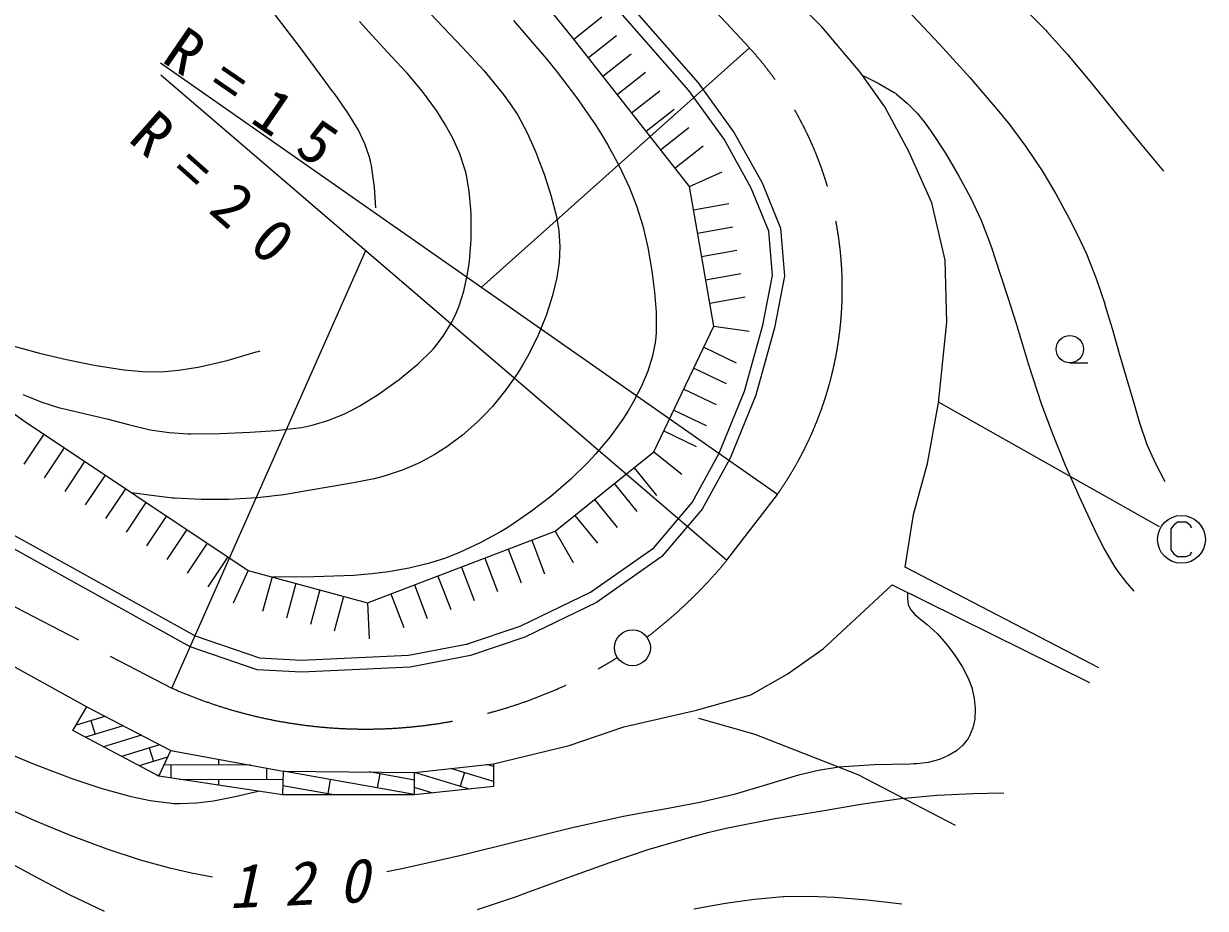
# Model space of a CAD drawing. Units: millimetres, scale not verified. Extents: x 40000 to 680000, y 20000 to 380000.
# Drawn here: x 461779 to 511186, y 242858 to 279862 of the extents above; entities that cross this region are included whole.
import ezdxf

# ---------------------------------------------------------------- set-up
doc = ezdxf.new("R2010")
doc.units = ezdxf.units.MM
doc.header["$LTSCALE"] = 1000
doc.linetypes.add('CHAIN', pattern=[18.5, 12, -1.5, 3.5, -1.5])
for name, color, linetype, lineweight in [('M-BGD', 7, 'Continuous', 25), ('M-BMK', 2, 'CHAIN', 13), ('M-BMK-OTRS', 5, 'Continuous', 25), ('M-BMK-SRVR', 3, 'Continuous', 25), ('M-STR-HTXT', 7, 'Continuous', 13), ('M-STR-STR3', 7, 'Continuous', 25), ('M-STR-STRC', 7, 'Continuous', 25)]:
    doc.layers.add(name, color=color, linetype=linetype, lineweight=lineweight)
doc.styles.add('ＭＳ ゴシック', font='')
doc.styles.get('ＭＳ ゴシック').set_extended_font_data('MS Gothic')

msp = doc.modelspace()

# ---------------------------------------------------------------- linework, layer by layer
at = {"layer": 'M-BGD'}
for p, q in [((484785, 279210), (485958, 280145)), ((485389, 278440), (486569, 279365)), ((485992, 277670), (487173, 278595)), ((486596, 276900), (487776, 277825)), ((487199, 276129), (488380, 277055)), ((487803, 275359), (488983, 276285)), ((488406, 274589), (489587, 275515)), ((489010, 273819), (490190, 274744)), ((489613, 273049), (490984, 273659)), ((489783, 272075), (491261, 272332)), ((489953, 271100), (491431, 271357)), ((490123, 270125), (491600, 270383)), ((490292, 269151), (491770, 269408)), ((490462, 268176), (491940, 268434)), ((490632, 267202), (492118, 266997)), ((490213, 266326), (491567, 265679)), ((489795, 265451), (491148, 264804)), ((505522, 265675), (506272, 265675)), ((489377, 264576), (490730, 263929)), ((488958, 263701), (490311, 263054)), ((462622, 262688), (461790, 261440)), ((488540, 262826), (489893, 262179)), ((463476, 262118), (462644, 260870)), ((488121, 261951), (489298, 261021)), ((464330, 261548), (463498, 260300)), ((465185, 260978), (464352, 259731)), ((487298, 261287), (488240, 260119)), ((466039, 260408), (465206, 259161)), ((486474, 260623), (487416, 259455)), ((485651, 259958), (486593, 258791)), ((466893, 259839), (466061, 258591)), ((467747, 259269), (466915, 258021)), ((484828, 259294), (485770, 258127)), ((468601, 258699), (467769, 257451)), ((484005, 258630), (484752, 257329)), ((469456, 258129), (468623, 256881)), ((483024, 258255), (483559, 256854)), ((470310, 257559), (469477, 256311)), ((481062, 257506), (481597, 256105)), ((482043, 257881), (482578, 256479)), ((471164, 256989), (470543, 255624)), ((480081, 257132), (480616, 255730)), ((506736, 252914), (498641, 257126)), ((472163, 256718), (471770, 255270)), ((473161, 256447), (472769, 254999)), ((479100, 256757), (479635, 255356)), ((474160, 256176), (473767, 254728)), ((477138, 256008), (477673, 254607)), ((478119, 256383), (478654, 254981)), ((498095, 256389), (506342, 252302)), ((475159, 255905), (474766, 254457)), ((476158, 255634), (476232, 254136))]:
    msp.add_line(p, q, dxfattribs=at)
for points in [[(480300, 253906), (482544, 254661), (485476, 256087), (488128, 257943), (489733, 259834), (490861, 261902), (491916, 264484), (492681, 267255), (493085, 269327), (492935, 271184), (492199, 272980), (491064, 275030), (489595, 277071), (472163, 296965), (468252, 301372), (465301, 304660), (463065, 307312), (461875, 309378), (460918, 311542), (460351, 313603), (460351, 316929), (460593, 320109)], [(408843, 279741), (409038, 278934), (410893, 277183), (411792, 274816), (416127, 269043), (420398, 265012), (423525, 263638), (427173, 263601), (436922, 266112), (444812, 268508), (446698, 269500), (453832, 268965), (461768, 263258), (471164, 256989), (476158, 255634), (484005, 258630), (488121, 261951), (490632, 267202), (489613, 273049), (484785, 279210), (479007, 286344), (473265, 293441), (467494, 300124), (466216, 302535)], [(476498, 272163), (476446, 273024), (476327, 273909), (476282, 274114), (476229, 274316), (476045, 274838), (475774, 275404), (475334, 276131), (474797, 276893), (474626, 277125), (474412, 277412), (473317, 278900), (472157, 280407), (471358, 281346), (470509, 282244), (469749, 282963), (468949, 283633), (468875, 283691), (468724, 283806), (467779, 284470), (466798, 285082), (466132, 285472), (465393, 285893)], [(503124, 281013), (504460, 279643), (504512, 279586), (504564, 279530), (505424, 278566), (506287, 277538), (506896, 276787), (507526, 276004), (508458, 274865), (509437, 273688)], [(478789, 280273), (480148, 278849), (481016, 277897), (481832, 276906), (482125, 276503), (482436, 276027), (482832, 275289), (483175, 274518), (483350, 274073), (483535, 273572), (483824, 272692), (484053, 271800), (484154, 271200), (484202, 270535), (484171, 269890), (484076, 269247), (483897, 268494), (483640, 267697), (483620, 267641), (483599, 267584), (483260, 266768), (482846, 265935), (482642, 265576), (482426, 265222), (481944, 264540), (481382, 263855), (481063, 263509), (480730, 263177), (480121, 262645), (479474, 262162), (478940, 261822), (478332, 261495), (477642, 261197), (476932, 260956), (476704, 260892), (476437, 260823), (475575, 260653), (474675, 260503), (473689, 260331), (472663, 260159), (471539, 260032), (470362, 259963), (470315, 259961), (470268, 259960), (469202, 259956), (468092, 260013), (467999, 260021), (467907, 260029), (467120, 260119), (466302, 260232)], [(498733, 280431), (500068, 279007), (501341, 277605), (502626, 276099), (502788, 275898), (502949, 275696), (503667, 274740), (504363, 273710), (504937, 272742), (505494, 271711), (505859, 270994), (506214, 270237), (506623, 269200), (506976, 268143), (506989, 268100), (507284, 267106), (507579, 266070), (507875, 265079), (508182, 264046), (508436, 263161), (508742, 262258), (509089, 261489), (509496, 260707)], [(461752, 264350), (461881, 264289), (462536, 264026), (463237, 263811), (463297, 263795), (463356, 263779), (464313, 263552), (465313, 263324), (466169, 263090), (467064, 262869), (467860, 262757), (468664, 262705), (468698, 262704), (468765, 262702), (469980, 262713), (471246, 262771), (472327, 262838), (473397, 262969), (473598, 263007), (473848, 263064), (474493, 263260), (475160, 263532), (475504, 263697), (475841, 263876), (476605, 264352), (477337, 264878), (477474, 264983), (477645, 265115), (478268, 265632), (478847, 266195), (478895, 266247), (478964, 266326), (479323, 266796), (479653, 267335), (479830, 267689), (479983, 268053), (480177, 268666), (480323, 269331), (480372, 269630), (480414, 269931), (480485, 270827), (480496, 271722), (480491, 271893), (480481, 272107), (480408, 272853), (480275, 273587), (480251, 273685), (480216, 273816), (480015, 274416), (479738, 275044), (479409, 275649), (479039, 276230), (478450, 277026), (477815, 277783), (477789, 277812), (477160, 278488), (476507, 279191), (475819, 279953)], [(482265, 279996), (483624, 278401), (483806, 278180), (484047, 277883), (484892, 276773), (485688, 275625), (485925, 275253), (486192, 274812), (486678, 273914), (487107, 272987), (487399, 272240), (487668, 271407), (487882, 270497), (488045, 269517), (488103, 269077), (488153, 268634), (488219, 267796), (488222, 266962), (488207, 266755), (488180, 266507), (488060, 265912), (487880, 265329), (487618, 264697), (487269, 264025), (487057, 263670), (486834, 263322), (486296, 262585), (485686, 261854), (485534, 261685), (485380, 261519), (484654, 260809), (483821, 260083), (483019, 259465), (482105, 258845), (481948, 258747), (481712, 258603), (480870, 258144), (480004, 257740), (479413, 257507), (478750, 257291), (477898, 257080), (477030, 256930), (476341, 256848), (475587, 256786), (473915, 256722), (472178, 256714)], [(496844, 277705), (497513, 277378), (498174, 276986), (498227, 276950), (498278, 276912), (498724, 276540), (499130, 276118), (499424, 275761), (499726, 275355), (500320, 274450), (500883, 273480), (501360, 272589), (501808, 271643), (502224, 270544), (502605, 269381), (502935, 268368), (503273, 267314), (503781, 265648), (504341, 263926), (504808, 262681), (505331, 261399), (505909, 260086), (506538, 258729), (506928, 257934), (507370, 257172), (507437, 257072), (507528, 256941), (507846, 256533), (508196, 256123)], [(407472, 271447), (408470, 269597), (410019, 267506), (412469, 265106), (414380, 263740), (416360, 262820), (418734, 262132), (422171, 261725), (424208, 261695), (426044, 261993), (436051, 264233), (440302, 265200), (443751, 265639), (446458, 265323), (448312, 264801), (451715, 263547), (454740, 262150), (468945, 254257), (471639, 253333), (473391, 253241), (477874, 253444), (480365, 253923)], [(455419, 267823), (455941, 267860), (456479, 267867), (457007, 267817), (457602, 267695), (458482, 267419), (459428, 267056), (459791, 266913), (460227, 266747), (461328, 266386), (462440, 266085), (462967, 265958), (463565, 265821), (464724, 265575), (465968, 265376), (466747, 265309), (467523, 265302), (468259, 265361), (469074, 265491), (470289, 265778), (471501, 266128), (471581, 266153), (471662, 266177)], [(498729, 256074), (498728, 255813), (498767, 255558), (498869, 255349), (499041, 255149), (499290, 254936), (499553, 254731), (499971, 254353), (500356, 253919), (500544, 253675), (500724, 253421), (501023, 252973), (501269, 252493), (501416, 252092), (501524, 251629), (501563, 251220), (501542, 250776), (501465, 250414), (501328, 250076), (501296, 250018), (501262, 249962), (501046, 249686), (500781, 249451), (500453, 249245), (500071, 249082), (499599, 248964), (499122, 248906), (499002, 248898), (498858, 248890), (497334, 248856), (495843, 248759), (495784, 248752), (495016, 248629), (494173, 248426), (492834, 248022), (491492, 247616), (490046, 247286), (488497, 246997), (487675, 246850), (486856, 246695), (484654, 246207), (482377, 245639), (480072, 245068), (477656, 244522), (477316, 244454), (476961, 244387)], [(489989, 250814), (492347, 250143), (496660, 248456), (500719, 246344)], [(460580, 249569), (462145, 248915), (463799, 248292), (465002, 247891), (466226, 247550), (466276, 247538), (467063, 247371), (467858, 247265), (468056, 247251), (468295, 247242), (469008, 247266), (469719, 247354), (470622, 247531), (471588, 247763)], [(480756, 242804), (482423, 243373), (482567, 243425), (482783, 243503), (484501, 244133), (486291, 244776), (487896, 245317), (489613, 245828), (490383, 246030), (491157, 246215), (493117, 246597), (495168, 246942), (496776, 247214), (498453, 247453), (499968, 247586), (501489, 247658), (502082, 247676), (502760, 247695)], [(469681, 244159), (468803, 244325), (467896, 244535), (466664, 244877), (465276, 245329), (463738, 245905), (462221, 246538), (460721, 247215)], [(460082, 245366), (462263, 244191), (463688, 243437), (465139, 242738)], [(489798, 242845), (491122, 243070), (492324, 243239), (493529, 243348), (493577, 243350), (494638, 243368), (495700, 243325), (497052, 243210), (498502, 243046)]]:
    msp.add_lwpolyline(points, dxfattribs=at)
msp.add_circle((505522, 266246), 570, dxfattribs=at)
at = {"layer": 'M-BMK'}
for p, q in [((492129, 278843), (467212, 305601)), ((491186, 257424), (493291, 260171)), ((453411, 259604), (467976, 252071))]:
    msp.add_line(p, q, dxfattribs=at)
for centre, radius, start, end in [((481007, 268779), 15000, 324.9801, 42.1421), ((475733, 270121), 20000, 307.2448, 320.5904), ((476076, 270357), 20000, 246.1085, 301.7544)]:
    msp.add_arc(centre, radius, start, end, dxfattribs=at)
at = {"layer": 'M-BMK-OTRS'}
for p, q in [((464419, 251284), (467932, 249455)), ((467932, 249455), (472628, 248594)), ((472628, 248594), (478118, 248546)), ((478118, 248546), (481428, 248910))]:
    msp.add_line(p, q, dxfattribs=at)
for points in [[(461390, 311710), (462322, 309605), (463476, 307600), (465678, 304988), (468625, 301705), (472537, 297297), (489987, 277382), (491487, 275298), (492650, 273197), (493428, 271301), (493589, 269299), (493168, 267141), (492390, 264323), (491313, 261687), (490147, 259549), (488467, 257570), (485730, 255655), (482734, 254197), (480459, 253432), (477933, 252947), (473390, 252740), (471543, 252837), (468741, 253799), (454513, 261704)], [(498641, 257126), (498985, 259333), (499572, 261459), (500030, 263996), (500376, 267370), (500313, 269964), (499743, 272369), (498794, 274520), (497782, 276387), (496755, 277830), (495151, 279725), (468309, 306785)], [(450284, 258840), (452393, 257939), (464419, 251284)], [(481428, 248910), (484591, 249670), (486869, 250454), (489911, 251152), (492189, 251790), (493705, 252658), (495200, 253716), (498095, 256389)]]:
    msp.add_lwpolyline(points, dxfattribs=at)
at = {"layer": 'M-BMK-SRVR'}
msp.add_circle((487232, 253757), 750, dxfattribs=at)
at = {"layer": 'M-STR-HTXT'}
for p, q in [((480911, 268829), (492129, 278843)), ((493291, 260171), (467498, 278210)), ((467517, 277723), (491186, 257424)), ((467976, 252071), (476081, 270379))]:
    msp.add_line(p, q, dxfattribs=at)
at = {"layer": 'M-STR-STR3'}
for p, q in [((465180, 250888), (463969, 250520)), ((464593, 250710), (464768, 250136)), ((465940, 250492), (464363, 250013)), ((466701, 250096), (465113, 249614)), ((467462, 249700), (465865, 249215)), ((467030, 249569), (467205, 248995)), ((467800, 249176), (466616, 248816)), ((469931, 249089), (469930, 248848)), ((471273, 248843), (467649, 248856)), ((467930, 248855), (467928, 248310)), ((471929, 248723), (471927, 248240)), ((478118, 247617), (472628, 248594)), ((478118, 248226), (476231, 248562)), ((480419, 247847), (478118, 248546)), ((481421, 248169), (479633, 248713)), ((480206, 248538), (480031, 247964)), ((481427, 248795), (481147, 248879)), ((467453, 248443), (467367, 248417)), ((467379, 248421), (467383, 248409)), ((469927, 248248), (469927, 248011)), ((474597, 248244), (474492, 247653)), ((476671, 248484), (476566, 247893)), ((478118, 247600), (472598, 247611)), ((472624, 247638), (472599, 247638)), ((474750, 247607), (472609, 247988)), ((478893, 247683), (478118, 247918))]:
    msp.add_line(p, q, dxfattribs=at)
for points in [[(467426, 248386), (463835, 250293), (464419, 251284)], [(472628, 248594), (472598, 247611), (467426, 248386), (467932, 249455)], [(481428, 248910), (481419, 247954), (478118, 247600), (478118, 248546)], [(472627, 248238), (472617, 248238), (468305, 248254)]]:
    msp.add_lwpolyline(points, dxfattribs=at)
at = {"layer": 'M-STR-STRC'}
msp.add_line((509264, 258810), (500033, 264029), dxfattribs=at)
msp.add_lwpolyline([(510626, 258769), (510546, 258889), (510386, 259009), (510026, 259009), (509866, 258889), (509746, 258729), (509746, 257849), (509866, 257689), (510026, 257569), (510386, 257569), (510546, 257649), (510626, 257769)], dxfattribs=at)
msp.add_circle((510186, 258289), 1000, dxfattribs=at)

# ---------------------------------------------------------------- texts
at = {"layer": 'M-BGD', "insert": (470384, 242832), "char_height": 1833, "attachment_point": 7, "rotation": 2.6, "style": 'ＭＳ ゴシック'}
msp.add_mtext('\\T1.84;\\Q15;120', dxfattribs=at)
at = {"layer": 'M-STR-HTXT', "char_height": 1833, "attachment_point": 7, "style": 'ＭＳ ゴシック'}
for s, insert, rotation in [('\\T1.8;R=15', (467478, 278283), 325.6), ('\\T1.8;R=20', (466078, 274967), 318.4)]:
    msp.add_mtext(s, dxfattribs=dict(at, insert=insert, rotation=rotation))

doc.saveas('drawing.dxf')
